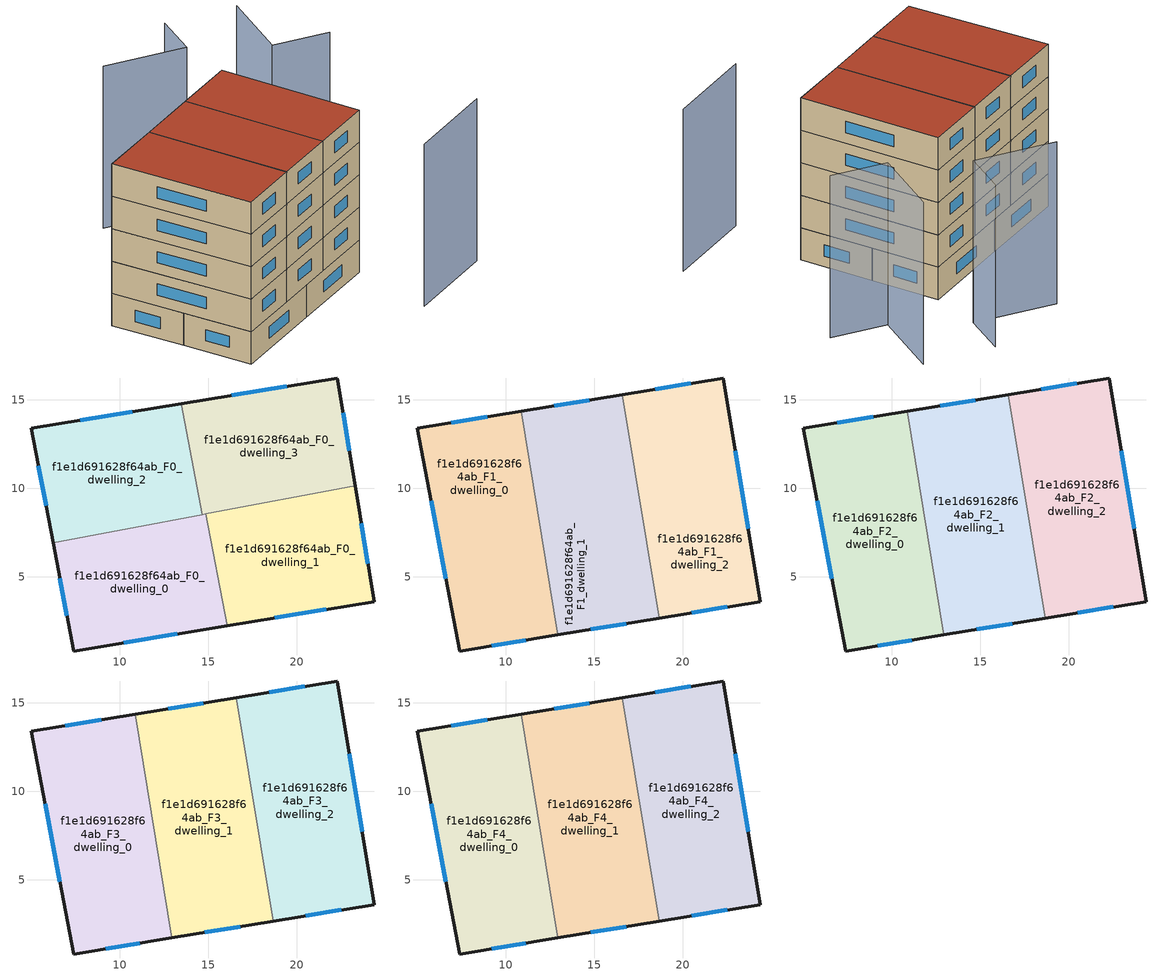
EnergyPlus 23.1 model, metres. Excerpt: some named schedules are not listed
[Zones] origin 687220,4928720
f1e1d691628f64ab_F0_dwelling_0
 floor ground (EU_floor_Construction): 14.86,8.56 16.06,2.25 7.4,0.82 6.25,6.93 z0
 wall outside (EU_wall_Construction): 6.25,6.93 7.4,0.82 16.06,2.25 z0:3
 wall to f1e1d691628f64ab_F0_dwelling_1 (EU_wall_Construction): 16.06,2.25 14.86,8.56 z0:3
 wall to f1e1d691628f64ab_F0_dwelling_2 (EU_wall_Construction): 14.66,8.52 6.25,6.93 z0:3
 wall to f1e1d691628f64ab_F0_dwelling_3 (EU_wall_Construction): 14.86,8.56 14.66,8.52 z0:3
 window (EU_Window_Construction): 10.22,1.29 13.25,1.78 / 6.62,4.94 7.03,2.81 z0.98:2.02
f1e1d691628f64ab_F0_dwelling_1
 floor ground (EU_floor_Construction): 23.29,10.16 24.36,3.61 16.06,2.25 14.86,8.56 z0
 wall outside (EU_wall_Construction): 16.06,2.25 24.36,3.61 23.29,10.16 z0:3
 wall to f1e1d691628f64ab_F0_dwelling_3 (EU_wall_Construction): 23.29,10.16 14.86,8.56 z0:3
 window (EU_Window_Construction): 24.01,5.74 23.64,8.03 / 18.76,2.69 21.66,3.17 z0.98:2.02
f1e1d691628f64ab_F0_dwelling_2
 floor ground (EU_floor_Construction): 13.47,14.78 14.66,8.52 6.25,6.93 5.02,13.39 z0
 wall outside (EU_wall_Construction): 13.47,14.78 5.02,13.39 6.25,6.93 z0:3
 wall to f1e1d691628f64ab_F0_dwelling_3 (EU_wall_Construction): 14.66,8.52 13.47,14.78 z0:3
 window (EU_Window_Construction): 5.42,11.29 5.85,9.03 / 10.73,14.33 7.77,13.84 z0.98:2.02
f1e1d691628f64ab_F0_dwelling_3
 floor ground (EU_floor_Construction): 22.29,16.23 23.29,10.16 14.66,8.52 13.47,14.78 z0
 wall outside (EU_wall_Construction): 23.29,10.16 22.29,16.23 13.47,14.78 z0:3
 window (EU_Window_Construction): 19.42,15.76 16.34,15.25 / 22.96,12.13 22.62,14.26 z0.98:2.02
f1e1d691628f64ab_F1_dwelling_0
 floor to f1e1d691628f64ab_F0_dwelling_0 (EU_floor_Construction): 11.92,8 12.95,1.74 7.4,0.82 6.25,6.93 z3
 floor to f1e1d691628f64ab_F0_dwelling_2 (EU_floor_Construction): 10.88,14.36 11.92,8 6.25,6.93 5.02,13.39 z3
 wall outside (EU_wall_Construction): 10.88,14.36 5.02,13.39 7.4,0.82 12.95,1.74 z3:6
 wall to f1e1d691628f64ab_F1_dwelling_1 (EU_wall_Construction): 12.95,1.74 10.88,14.36 z3:6
 window (EU_Window_Construction): 5.8,9.3 6.63,4.91 / 8.97,14.04 6.93,13.71 / 9.21,1.12 11.15,1.44 z3.98:5.02
f1e1d691628f64ab_F1_dwelling_1
 floor to f1e1d691628f64ab_F0_dwelling_3 (EU_floor_Construction): 16.58,15.29 17.61,9.08 14.66,8.52 13.48,14.78 z3
 floor to f1e1d691628f64ab_F0_dwelling_0 (EU_floor_Construction): 14.86,8.56 16.06,2.25 12.95,1.74 11.92,8 z3
 floor to f1e1d691628f64ab_F0_dwelling_1 (EU_floor_Construction): 17.61,9.08 18.66,2.67 16.06,2.25 14.86,8.56 z3
 floor to f1e1d691628f64ab_F0_dwelling_2 (EU_floor_Construction): 13.48,14.78 14.66,8.52 11.92,8 10.88,14.36 z3
 wall outside (EU_wall_Construction): 16.58,15.29 10.88,14.36 / 12.95,1.74 18.66,2.67 z3:6
 wall to f1e1d691628f64ab_F1_dwelling_2 (EU_wall_Construction): 18.66,2.67 16.58,15.29 z3:6
 window (EU_Window_Construction): 14.73,14.99 12.73,14.66 / 14.81,2.04 16.8,2.37 z3.98:5.02
f1e1d691628f64ab_F1_dwelling_2
 floor to f1e1d691628f64ab_F0_dwelling_1 (EU_floor_Construction): 23.29,10.16 24.36,3.61 18.66,2.67 17.61,9.08 z3
 floor to f1e1d691628f64ab_F0_dwelling_3 (EU_floor_Construction): 22.29,16.23 23.29,10.16 17.61,9.08 16.58,15.29 z3
 wall outside (EU_wall_Construction): 18.66,2.67 24.36,3.61 22.29,16.23 16.58,15.29 z3:6
 window (EU_Window_Construction): 20.44,15.93 18.44,15.6 / 23.69,7.72 22.97,12.13 / 20.51,2.98 22.51,3.31 z3.98:5.02
f1e1d691628f64ab_F2_dwelling_0
 floor to f1e1d691628f64ab_F1_dwelling_0 (EU_floor_Construction): 10.88,14.36 12.95,1.74 7.4,0.82 5.02,13.39 z6
 wall outside (EU_wall_Construction): 10.88,14.36 5.02,13.39 7.4,0.82 12.95,1.74 z6:9
 wall to f1e1d691628f64ab_F2_dwelling_1 (EU_wall_Construction): 12.95,1.74 10.88,14.36 z6:9
 window (EU_Window_Construction): 5.8,9.3 6.63,4.91 / 8.97,14.04 6.93,13.71 / 9.21,1.12 11.15,1.44 z6.98:8.02
f1e1d691628f64ab_F2_dwelling_1
 floor to f1e1d691628f64ab_F1_dwelling_1 (EU_floor_Construction): 16.58,15.29 18.66,2.67 12.95,1.74 10.88,14.36 z6
 wall outside (EU_wall_Construction): 16.58,15.29 10.88,14.36 / 12.95,1.74 18.66,2.67 z6:9
 wall to f1e1d691628f64ab_F2_dwelling_2 (EU_wall_Construction): 18.66,2.67 16.58,15.29 z6:9
 window (EU_Window_Construction): 14.73,14.99 12.73,14.66 / 14.81,2.04 16.8,2.37 z6.98:8.02
f1e1d691628f64ab_F2_dwelling_2
 floor to f1e1d691628f64ab_F1_dwelling_2 (EU_floor_Construction): 22.29,16.23 24.36,3.61 18.66,2.67 16.58,15.29 z6
 wall outside (EU_wall_Construction): 18.66,2.67 24.36,3.61 22.29,16.23 16.58,15.29 z6:9
 window (EU_Window_Construction): 20.44,15.93 18.44,15.6 / 23.69,7.72 22.97,12.13 / 20.51,2.98 22.51,3.31 z6.98:8.02
f1e1d691628f64ab_F3_dwelling_0
 floor to f1e1d691628f64ab_F2_dwelling_0 (EU_floor_Construction): 10.88,14.36 12.95,1.74 7.4,0.82 5.02,13.39 z9
 wall outside (EU_wall_Construction): 10.88,14.36 5.02,13.39 7.4,0.82 12.95,1.74 z9:12
 wall to f1e1d691628f64ab_F3_dwelling_1 (EU_wall_Construction): 12.95,1.74 10.88,14.36 z9:12
 window (EU_Window_Construction): 5.8,9.3 6.63,4.91 / 8.97,14.04 6.93,13.71 / 9.21,1.12 11.15,1.44 z9.98:11.02
f1e1d691628f64ab_F3_dwelling_1
 floor to f1e1d691628f64ab_F2_dwelling_1 (EU_floor_Construction): 16.58,15.29 18.66,2.67 12.95,1.74 10.88,14.36 z9
 wall outside (EU_wall_Construction): 16.58,15.29 10.88,14.36 / 12.95,1.74 18.66,2.67 z9:12
 wall to f1e1d691628f64ab_F3_dwelling_2 (EU_wall_Construction): 18.66,2.67 16.58,15.29 z9:12
 window (EU_Window_Construction): 14.73,14.99 12.73,14.66 / 14.81,2.04 16.8,2.37 z9.98:11.02
f1e1d691628f64ab_F3_dwelling_2
 floor to f1e1d691628f64ab_F2_dwelling_2 (EU_floor_Construction): 22.29,16.23 24.36,3.61 18.66,2.67 16.58,15.29 z9
 wall outside (EU_wall_Construction): 18.66,2.67 24.36,3.61 22.29,16.23 16.58,15.29 z9:12
 window (EU_Window_Construction): 20.44,15.93 18.44,15.6 / 23.69,7.72 22.97,12.13 / 20.51,2.98 22.51,3.31 z9.98:11.02
f1e1d691628f64ab_F4_dwelling_0
 floor to f1e1d691628f64ab_F3_dwelling_0 (EU_floor_Construction): 10.88,14.36 12.95,1.74 7.4,0.82 5.02,13.39 z12
 wall outside (EU_wall_Construction): 10.88,14.36 5.02,13.39 7.4,0.82 12.95,1.74 z12:15
 wall to f1e1d691628f64ab_F4_dwelling_1 (EU_wall_Construction): 12.95,1.74 10.88,14.36 z12:15
 window (EU_Window_Construction): 5.8,9.3 6.63,4.91 / 8.97,14.04 6.93,13.71 / 9.21,1.12 11.15,1.44 z12.98:14.02
 roof outside (EU_roof_Construction): 12.95,1.74 10.88,14.36 5.02,13.39 7.4,0.82 z15
f1e1d691628f64ab_F4_dwelling_1
 floor to f1e1d691628f64ab_F3_dwelling_1 (EU_floor_Construction): 16.58,15.29 18.66,2.67 12.95,1.74 10.88,14.36 z12
 wall outside (EU_wall_Construction): 16.58,15.29 10.88,14.36 / 12.95,1.74 18.66,2.67 z12:15
 wall to f1e1d691628f64ab_F4_dwelling_2 (EU_wall_Construction): 18.66,2.67 16.58,15.29 z12:15
 window (EU_Window_Construction): 14.73,14.99 12.73,14.66 / 14.81,2.04 16.8,2.37 z12.98:14.02
 roof outside (EU_roof_Construction): 18.66,2.67 16.58,15.29 10.88,14.36 12.95,1.74 z15
f1e1d691628f64ab_F4_dwelling_2
 floor to f1e1d691628f64ab_F3_dwelling_2 (EU_floor_Construction): 22.29,16.23 24.36,3.61 18.66,2.67 16.58,15.29 z12
 wall outside (EU_wall_Construction): 18.66,2.67 24.36,3.61 22.29,16.23 16.58,15.29 z12:15
 window (EU_Window_Construction): 20.44,15.93 18.44,15.6 / 23.69,7.72 22.97,12.13 / 20.51,2.98 22.51,3.31 z12.98:14.02
 roof outside (EU_roof_Construction): 24.36,3.61 22.29,16.23 16.58,15.29 18.66,2.67 z15
shading: 23.45,-3.93 31.77,-2.53 / 32.53,13.44 28,15.65 / 28,15.65 31.05,21.91 / 25.2,24.57 23.33,20.73 / 23.33,20.73 16.71,23.96 z0:15
[Building]
EU S2 Campaign: North Axis=0; Terrain=City; Solar Distribution=FullExterior
[Site:Location]
Bologna: Latitude=44.5; Longitude=11.25; Time Zone=1; Elevation=37
[SizingPeriod:WeatherFileDays]
AnnualSizingPeriod: Begin Month=1; Begin Day of Month=1; End Month=12; End Day of Month=31; Day of Week for Start Day=Monday; Use Weather File Daylight Saving Period=No; Use Weather File Rain and Snow Indicators=No
[MATERIAL]
EU_InternalMass_Material: Roughness=MediumRough; Thickness=0.1; Conductivity=1; Density=1800; Specific Heat=900; Thermal Absorptance=0.9; Solar Absorptance=0.7; Visible Absorptance=0.7
[MATERIAL:NOMASS] Roughness=MediumRough; Thermal Absorptance=0.9; Solar Absorptance=0.7; Visible Absorptance=0.7
Name | Thermal Resistance
EU_wall_NoMass | 0.905828
EU_roof_NoMass | 0.37593
EU_floor_NoMass | 0.67114
[WINDOWMATERIAL:SIMPLEGLAZINGSYSTEM]
EU_Window_SimpleGlazing: UFactor=4.52486; Solar Heat Gain Coefficient=0.85; Visible Transmittance=0.85
[CONSTRUCTION]
EU_wall_Construction: EU_wall_NoMass
EU_roof_Construction: EU_roof_NoMass
EU_floor_Construction: EU_floor_NoMass
EU_InternalMass_Construction: EU_InternalMass_Material
EU_Window_Construction: EU_Window_SimpleGlazing
[ZONE] Type=1; Multiplier=1; Ceiling Height=autocalculate; Floor Area=autocalculate; Part of Total Floor Area=Yes
Name | Volume
f1e1d691628f64ab_F0_dwelling_0 | 166.377
f1e1d691628f64ab_F1_dwelling_0; f1e1d691628f64ab_F2_dwelling_0; f1e1d691628f64ab_F3_dwelling_0; f1e1d691628f64ab_F4_dwelling_0 | 221.833
f1e1d691628f64ab_F0_dwelling_1 | 166.37
f1e1d691628f64ab_F1_dwelling_1; f1e1d691628f64ab_F2_dwelling_1; f1e1d691628f64ab_F3_dwelling_1; f1e1d691628f64ab_F4_dwelling_1 | 221.828
f1e1d691628f64ab_F0_dwelling_2 | 166.355
f1e1d691628f64ab_F1_dwelling_2; f1e1d691628f64ab_F2_dwelling_2; f1e1d691628f64ab_F3_dwelling_2; f1e1d691628f64ab_F4_dwelling_2 | 221.819
f1e1d691628f64ab_F0_dwelling_3 | 166.357
[INTERNALMASS] Construction=EU_InternalMass_Construction
Name | Zone or ZoneList | Surface Area
f1e1d691628f64ab_F0_dwelling_0_EU_InternalMass | f1e1d691628f64ab_F0_dwelling_0 | 55.4589
f1e1d691628f64ab_F0_dwelling_1_EU_InternalMass | f1e1d691628f64ab_F0_dwelling_1 | 55.4568
f1e1d691628f64ab_F0_dwelling_2_EU_InternalMass | f1e1d691628f64ab_F0_dwelling_2 | 55.4517
f1e1d691628f64ab_F0_dwelling_3_EU_InternalMass | f1e1d691628f64ab_F0_dwelling_3 | 55.4522
f1e1d691628f64ab_F1_dwelling_0_EU_InternalMass | f1e1d691628f64ab_F1_dwelling_0 | 73.9443
f1e1d691628f64ab_F1_dwelling_1_EU_InternalMass | f1e1d691628f64ab_F1_dwelling_1 | 73.9426
f1e1d691628f64ab_F1_dwelling_2_EU_InternalMass | f1e1d691628f64ab_F1_dwelling_2 | 73.9398
f1e1d691628f64ab_F2_dwelling_0_EU_InternalMass | f1e1d691628f64ab_F2_dwelling_0 | 73.9443
f1e1d691628f64ab_F2_dwelling_1_EU_InternalMass | f1e1d691628f64ab_F2_dwelling_1 | 73.9426
f1e1d691628f64ab_F2_dwelling_2_EU_InternalMass | f1e1d691628f64ab_F2_dwelling_2 | 73.9398
f1e1d691628f64ab_F3_dwelling_0_EU_InternalMass | f1e1d691628f64ab_F3_dwelling_0 | 73.9443
f1e1d691628f64ab_F3_dwelling_1_EU_InternalMass | f1e1d691628f64ab_F3_dwelling_1 | 73.9426
f1e1d691628f64ab_F3_dwelling_2_EU_InternalMass | f1e1d691628f64ab_F3_dwelling_2 | 73.9398
f1e1d691628f64ab_F4_dwelling_0_EU_InternalMass | f1e1d691628f64ab_F4_dwelling_0 | 73.9443
f1e1d691628f64ab_F4_dwelling_1_EU_InternalMass | f1e1d691628f64ab_F4_dwelling_1 | 73.9426
f1e1d691628f64ab_F4_dwelling_2_EU_InternalMass | f1e1d691628f64ab_F4_dwelling_2 | 73.9398
[OTHEREQUIPMENT] Fuel Type=Electricity; Design Level Calculation Method=Watts/Area; Power per Zone Floor Area=1; Fraction Latent=0; Fraction Radiant=0; Fraction Lost=0; Carbon Dioxide Generation Rate=0; EndUse Subcategory=EU_Step8_InternalGains
Name | Zone or ZoneList or Space or SpaceList | Schedule
EU_Step8_InternalGain_f1e1d691628f64ab_F0_dwelling_0_f000 | f1e1d691628f64ab_F0_dwelling_0 | EU_Step8_GainSchedule_f1e1d691628f64ab_F0_dwelling_0_f000
EU_Step8_InternalGain_f1e1d691628f64ab_F0_dwelling_1_f000 | f1e1d691628f64ab_F0_dwelling_1 | EU_Step8_GainSchedule_f1e1d691628f64ab_F0_dwelling_1_f000
EU_Step8_InternalGain_f1e1d691628f64ab_F0_dwelling_2_f000 | f1e1d691628f64ab_F0_dwelling_2 | EU_Step8_GainSchedule_f1e1d691628f64ab_F0_dwelling_2_f000
EU_Step8_InternalGain_f1e1d691628f64ab_F0_dwelling_3_f000 | f1e1d691628f64ab_F0_dwelling_3 | EU_Step8_GainSchedule_f1e1d691628f64ab_F0_dwelling_3_f000
EU_Step8_InternalGain_f1e1d691628f64ab_F1_dwelling_0_f000 | f1e1d691628f64ab_F1_dwelling_0 | EU_Step8_GainSchedule_f1e1d691628f64ab_F1_dwelling_0_f000
EU_Step8_InternalGain_f1e1d691628f64ab_F1_dwelling_1_f000 | f1e1d691628f64ab_F1_dwelling_1 | EU_Step8_GainSchedule_f1e1d691628f64ab_F1_dwelling_1_f000
EU_Step8_InternalGain_f1e1d691628f64ab_F1_dwelling_2_f000 | f1e1d691628f64ab_F1_dwelling_2 | EU_Step8_GainSchedule_f1e1d691628f64ab_F1_dwelling_2_f000
EU_Step8_InternalGain_f1e1d691628f64ab_F2_dwelling_0_f000 | f1e1d691628f64ab_F2_dwelling_0 | EU_Step8_GainSchedule_f1e1d691628f64ab_F2_dwelling_0_f000
EU_Step8_InternalGain_f1e1d691628f64ab_F2_dwelling_1_f000 | f1e1d691628f64ab_F2_dwelling_1 | EU_Step8_GainSchedule_f1e1d691628f64ab_F2_dwelling_1_f000
EU_Step8_InternalGain_f1e1d691628f64ab_F2_dwelling_2_f000 | f1e1d691628f64ab_F2_dwelling_2 | EU_Step8_GainSchedule_f1e1d691628f64ab_F2_dwelling_2_f000
EU_Step8_InternalGain_f1e1d691628f64ab_F3_dwelling_0_f000 | f1e1d691628f64ab_F3_dwelling_0 | EU_Step8_GainSchedule_f1e1d691628f64ab_F3_dwelling_0_f000
EU_Step8_InternalGain_f1e1d691628f64ab_F3_dwelling_1_f000 | f1e1d691628f64ab_F3_dwelling_1 | EU_Step8_GainSchedule_f1e1d691628f64ab_F3_dwelling_1_f000
EU_Step8_InternalGain_f1e1d691628f64ab_F3_dwelling_2_f000 | f1e1d691628f64ab_F3_dwelling_2 | EU_Step8_GainSchedule_f1e1d691628f64ab_F3_dwelling_2_f000
EU_Step8_InternalGain_f1e1d691628f64ab_F4_dwelling_0_f000 | f1e1d691628f64ab_F4_dwelling_0 | EU_Step8_GainSchedule_f1e1d691628f64ab_F4_dwelling_0_f000
EU_Step8_InternalGain_f1e1d691628f64ab_F4_dwelling_1_f000 | f1e1d691628f64ab_F4_dwelling_1 | EU_Step8_GainSchedule_f1e1d691628f64ab_F4_dwelling_1_f000
EU_Step8_InternalGain_f1e1d691628f64ab_F4_dwelling_2_f000 | f1e1d691628f64ab_F4_dwelling_2 | EU_Step8_GainSchedule_f1e1d691628f64ab_F4_dwelling_2_f000
[ZONEVENTILATION:DESIGNFLOWRATE] Schedule=EU_AlwaysOn; Design Flow Rate Calculation Method=AirChanges/Hour; Air Changes per Hour=0.73129; Ventilation Type=Natural; Fan Pressure Rise=0; Fan Total Efficiency=1; Constant Term Coefficient=1; Temperature Term Coefficient=0; Velocity Term Coefficient=0; Velocity Squared Term Coefficient=0; Minimum Indoor Temperature=-100; Maximum Indoor Temperature=100; Delta Temperature=-100; Minimum Outdoor Temperature=-100; Maximum Outdoor Temperature=100; Maximum Wind Speed=40
Name | Zone or ZoneList or Space or SpaceList
EU_ConstantAir_f1e1d691628f64ab_F0_dwelling_0 | f1e1d691628f64ab_F0_dwelling_0
EU_ConstantAir_f1e1d691628f64ab_F0_dwelling_1 | f1e1d691628f64ab_F0_dwelling_1
EU_ConstantAir_f1e1d691628f64ab_F0_dwelling_2 | f1e1d691628f64ab_F0_dwelling_2
EU_ConstantAir_f1e1d691628f64ab_F0_dwelling_3 | f1e1d691628f64ab_F0_dwelling_3
EU_ConstantAir_f1e1d691628f64ab_F1_dwelling_0 | f1e1d691628f64ab_F1_dwelling_0
EU_ConstantAir_f1e1d691628f64ab_F1_dwelling_1 | f1e1d691628f64ab_F1_dwelling_1
EU_ConstantAir_f1e1d691628f64ab_F1_dwelling_2 | f1e1d691628f64ab_F1_dwelling_2
EU_ConstantAir_f1e1d691628f64ab_F2_dwelling_0 | f1e1d691628f64ab_F2_dwelling_0
EU_ConstantAir_f1e1d691628f64ab_F2_dwelling_1 | f1e1d691628f64ab_F2_dwelling_1
EU_ConstantAir_f1e1d691628f64ab_F2_dwelling_2 | f1e1d691628f64ab_F2_dwelling_2
EU_ConstantAir_f1e1d691628f64ab_F3_dwelling_0 | f1e1d691628f64ab_F3_dwelling_0
EU_ConstantAir_f1e1d691628f64ab_F3_dwelling_1 | f1e1d691628f64ab_F3_dwelling_1
EU_ConstantAir_f1e1d691628f64ab_F3_dwelling_2 | f1e1d691628f64ab_F3_dwelling_2
EU_ConstantAir_f1e1d691628f64ab_F4_dwelling_0 | f1e1d691628f64ab_F4_dwelling_0
EU_ConstantAir_f1e1d691628f64ab_F4_dwelling_1 | f1e1d691628f64ab_F4_dwelling_1
EU_ConstantAir_f1e1d691628f64ab_F4_dwelling_2 | f1e1d691628f64ab_F4_dwelling_2
[HVACTEMPLATE:THERMOSTAT] Constant Heating Setpoint=20; Constant Cooling Setpoint=50
EU_HeatOnly_f1e1d691628f64ab_F0_dwelling_0; EU_HeatOnly_f1e1d691628f64ab_F0_dwelling_1; EU_HeatOnly_f1e1d691628f64ab_F0_dwelling_2; EU_HeatOnly_f1e1d691628f64ab_F0_dwelling_3; EU_HeatOnly_f1e1d691628f64ab_F1_dwelling_0; EU_HeatOnly_f1e1d691628f64ab_F1_dwelling_1; EU_HeatOnly_f1e1d691628f64ab_F1_dwelling_2; EU_HeatOnly_f1e1d691628f64ab_F2_dwelling_0; EU_HeatOnly_f1e1d691628f64ab_F2_dwelling_1; EU_HeatOnly_f1e1d691628f64ab_F2_dwelling_2; EU_HeatOnly_f1e1d691628f64ab_F3_dwelling_0; EU_HeatOnly_f1e1d691628f64ab_F3_dwelling_1; EU_HeatOnly_f1e1d691628f64ab_F3_dwelling_2; EU_HeatOnly_f1e1d691628f64ab_F4_dwelling_0; EU_HeatOnly_f1e1d691628f64ab_F4_dwelling_1; EU_HeatOnly_f1e1d691628f64ab_F4_dwelling_2
[HVACTEMPLATE:ZONE:IDEALLOADSAIRSYSTEM] System Availability Schedule=EU_AlwaysOn; Maximum Heating Supply Air Temperature=50; Minimum Cooling Supply Air Temperature=13; Maximum Heating Supply Air Humidity Ratio=0.0156; Minimum Cooling Supply Air Humidity Ratio=0.0077; Heating Limit=NoLimit; Cooling Limit=NoLimit; Heating Availability Schedule=EU_AlwaysOn; Cooling Availability Schedule=EU_CoolingOff; Dehumidification Control Type=ConstantSensibleHeatRatio; Cooling Sensible Heat Ratio=0.7; Dehumidification Setpoint=60; Humidification Control Type=None; Humidification Setpoint=30; Outdoor Air Method=None; Outdoor Air Flow Rate per Person=0.00944; Outdoor Air Flow Rate per Zone Floor Area=0; Outdoor Air Flow Rate per Zone=0; Demand Controlled Ventilation Type=None; Outdoor Air Economizer Type=NoEconomizer; Heat Recovery Type=None; Sensible Heat Recovery Effectiveness=0.7; Latent Heat Recovery Effectiveness=0.65
Name | Template Thermostat
f1e1d691628f64ab_F0_dwelling_0 | EU_HeatOnly_f1e1d691628f64ab_F0_dwelling_0
f1e1d691628f64ab_F0_dwelling_1 | EU_HeatOnly_f1e1d691628f64ab_F0_dwelling_1
f1e1d691628f64ab_F0_dwelling_2 | EU_HeatOnly_f1e1d691628f64ab_F0_dwelling_2
f1e1d691628f64ab_F0_dwelling_3 | EU_HeatOnly_f1e1d691628f64ab_F0_dwelling_3
f1e1d691628f64ab_F1_dwelling_0 | EU_HeatOnly_f1e1d691628f64ab_F1_dwelling_0
f1e1d691628f64ab_F1_dwelling_1 | EU_HeatOnly_f1e1d691628f64ab_F1_dwelling_1
f1e1d691628f64ab_F1_dwelling_2 | EU_HeatOnly_f1e1d691628f64ab_F1_dwelling_2
f1e1d691628f64ab_F2_dwelling_0 | EU_HeatOnly_f1e1d691628f64ab_F2_dwelling_0
f1e1d691628f64ab_F2_dwelling_1 | EU_HeatOnly_f1e1d691628f64ab_F2_dwelling_1
